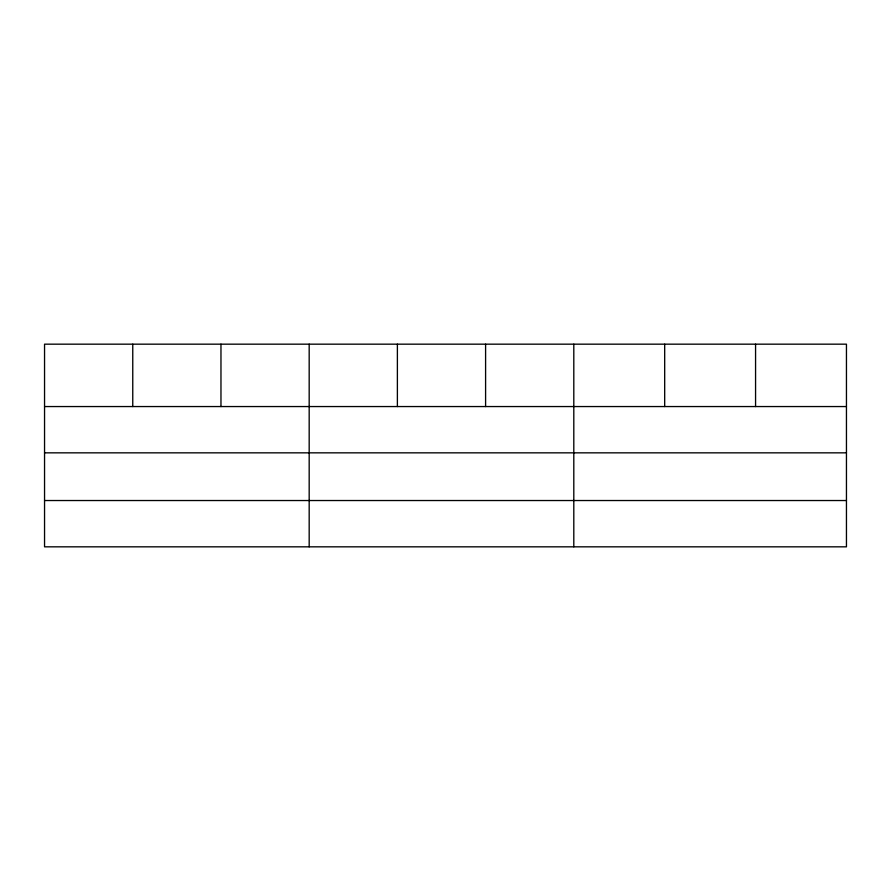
<?xml version="1.0" encoding="UTF-8"?>
<svg xmlns="http://www.w3.org/2000/svg" width="891" height="891" viewBox="0 0 891 891"><rect width="100%" height="100%" fill="white"/><g stroke="black" fill="none" stroke-linecap="round" stroke-linejoin="round"><path stroke-width="1.34" d="M846.45 452.84L846.45 344.171L44.55 344.171L44.55 546.829L846.45 546.829L846.45 452.84L44.55 452.84M44.55 406.552L846.45 406.552M44.55 500.53L846.45 500.53M755.568 344.171L755.568 406.552M664.686 344.171L664.686 406.552M573.804 344.171L573.804 546.829M485.595 344.171L485.595 406.552M397.386 344.171L397.386 406.552M309.177 344.171L309.177 546.829M220.968 344.171L220.968 406.552M132.759 344.171L132.759 406.552"/></g></svg>
